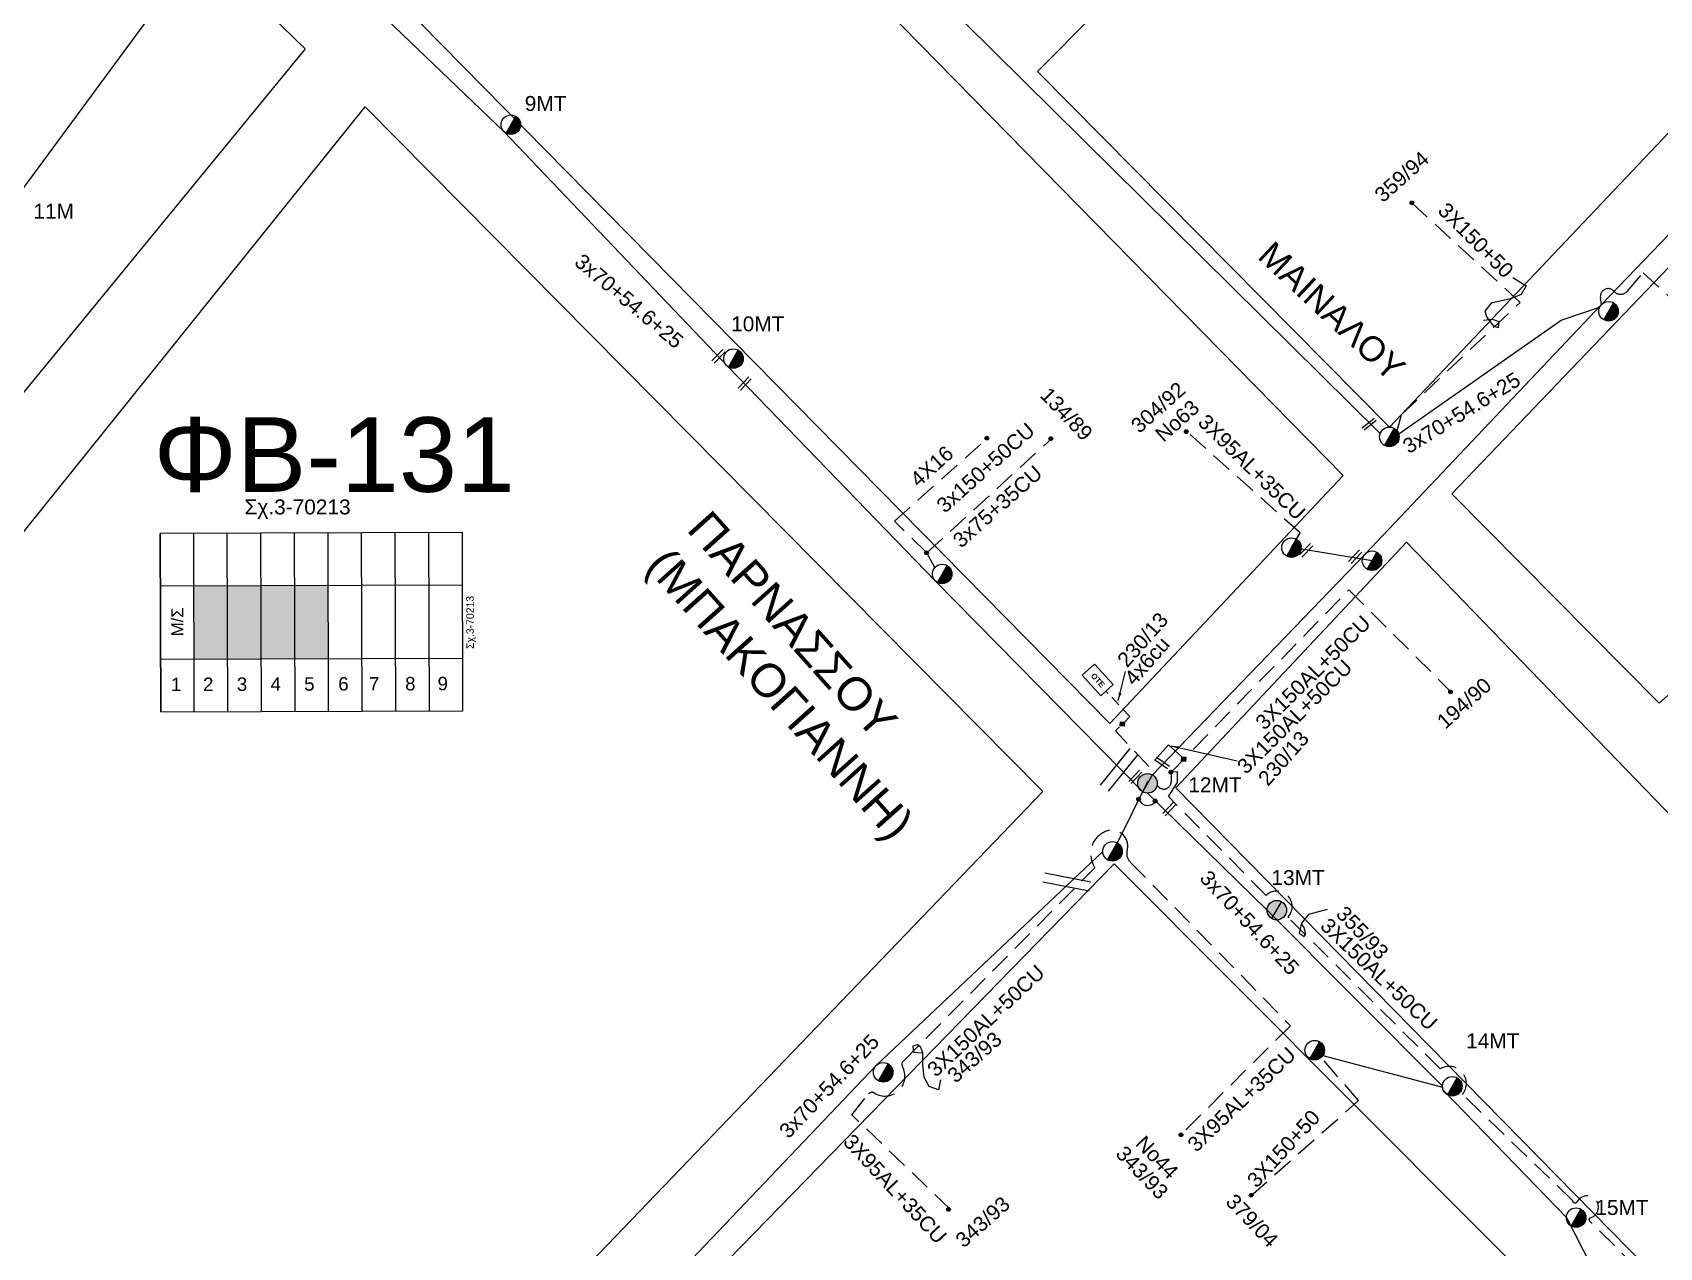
# Model space of a CAD drawing. Header units: millimetres. Extents: x -2449 to 9266, y 48 to 3905.
# Drawn here: x 7991.1 to 8187.3, y 2977.2 to 3123.8 of the extents above; entities that cross this region are included whole.
import ezdxf
from ezdxf.enums import TextEntityAlignment as Align

# ---------------------------------------------------------------- set-up
doc = ezdxf.new("R2010")
doc.units = ezdxf.units.MM
doc.linetypes.add('DASHED', pattern=[19.05, 12.7, -6.35])
for name, color, linetype in [('Pillar OTE', 7, 'Continuous'), ('Άγνωστα', 7, 'Continuous'), ('Ασφαλειοκιβώτια Χ.Τ 9 αναχωρήσεων', 7, 'Continuous'), ('Εναέρια παροχή ΧΤ 4x16', 7, 'SYN_LINE'), ('Επιγραφές - Σχήματα', 7, 'Continuous'), ('Καλώδια ΧΤ   3x150+50CU', 7, 'DASHED'), ('Καλώδια ΧΤ   3x150AL+50CU', 7, 'DASHED'), ('Καλώδια ΧΤ   4x6CU', 7, 'DASHED'), ('Μηχανική τομή', 7, 'Continuous'), ('Στύλος Ξύλινος', 7, 'Continuous'), ('Στύλος Ξύλινος @ 1', 7, 'Continuous'), ('Στύλος ΦΜ', 7, 'Continuous'), ('Στύλος ΦΜ @ 1', 7, 'Continuous'), ('Συνδέσεις', 7, 'Continuous'), ('Συνεστραμμένα ΧΤ   3x70+54.6+25 AL', 7, 'SYN_LINE'), ('Τομή', 7, 'Continuous'), ('Υπόβαθρο ΔΕΗ', 7, 'Continuous'), ('Υπόγεια καλώδια Δικτύου ΧΤ και Παρ. ΧΤ X-95  (3X95AL +35CU  XLPE)', 7, 'DASHED')]:
    doc.layers.add(name, color=color, linetype=linetype)
doc.styles.add('arial', font='arial.ttf')
doc.styles.get("Standard").update_dxf_attribs({"font": 'arial.ttf'})
doc.linetypes.add('SYN_LINE', pattern='A,0.5,-0.0001,["/\\/\\/\\/",Standard,S=0.1,R=0,X=0,Y=-0.05],-0.25', length=0.7501)
doc.dimstyles.new('ISO-25', dxfattribs={"dimtxt": 2.5, "dimasz": 2.5, "dimexe": 1.25, "dimexo": 0.625, "dimtad": 1, "dimtxsty": 'Standard', "dimcen": 2.5, "dimadec": 0, "dimazin": 0, "dimtfac": 1, "dimtmove": 0, "dimatfit": 3, "dimfxl": 0, "dimarcsym": 0})

# ---------------------------------------------------------------- blocks, each defined once
blk = doc.blocks.new('ΥΠΑΡΧΩΝ ΤΣΙΜΕΝΤΕΝΙΟΣ ΣΤΥΛΟΣ')
at = {"layer": 'Στύλος ΦΜ'}
blk.add_hatch(color=7, dxfattribs=at).paths.add_polyline_path([(-1.29, -2.28, 0.574793), (2.62, 0, 0.268822), (1.3, 2.27)])
at = {"layer": 'Στύλος ΦΜ', "color": 7}
blk.add_line((-1.29, -2.28), (1.3, 2.27), dxfattribs=at)
blk.add_circle((0, 0), 2.62, dxfattribs=at)
at = {"layer": 'Στύλος ΦΜ', "flags": 4}
for tag, p in [('ΑΡΙΘΜΟΣ', (-4.68, 8.05)), ('ΤΥΠΟΣ', (-4.91, 3.03))]:
    blk.add_attdef(tag, p, '', height=4, dxfattribs=at)
blk = doc.blocks.new('ΥΠΑΡΧΩΝ ΞΥΛΙΝΟΣ ΣΤΥΛΟΣ')
at = {"layer": 'Στύλος Ξύλινος'}
h = blk.add_hatch(color=7, dxfattribs=at)
h.paths.add_polyline_path([(-2.62, 0, 0.270008), (-1.29, -2.28), (1.3, 2.27, 0.576266)])
h.paths.add_polyline_path([(-1.29, -2.28, 0.574793), (2.62, 0, 0.268822), (1.3, 2.27)])
at = {"layer": 'Στύλος Ξύλινος', "color": 7}
blk.add_line((-1.29, -2.28), (1.3, 2.27), dxfattribs=at)
blk.add_circle((0, 0), 2.62, dxfattribs=at)
at = {"layer": 'Στύλος Ξύλινος', "flags": 4}
for tag, p in [('ΑΡΙΘΜΟΣ', (-4.91, 8.6)), ('ΤΥΠΟΣ', (-4.85, 3.39))]:
    blk.add_attdef(tag, p, '', height=4, dxfattribs=at)
blk = doc.blocks.new('ΑΣΦΑΛΕΙΟΚΙΒΩΤΙΟ ΥΠΟΣΤΑΘΜΟΥ 9 ΑΝΑΧΩΡΗΣΕΩΝ')
at = {"layer": 'Ασφαλειοκιβώτια Χ.Τ 9 αναχωρήσεων', "ltscale": 40}
for p, q in [((-23.8, 40.36), (24.02, 40.36)), ((-9.72, 40.36), (-9.72, -40.64)), ((9.94, 40.36), (9.94, -40.64)), ((-23.8, 31.36), (24.02, 31.36)), ((-23.8, 22.36), (24.02, 22.36)), ((-23.8, 13.36), (24.02, 13.36)), ((-23.8, 4.36), (24.02, 4.36)), ((-23.8, -4.64), (24.02, -4.64)), ((-23.8, -13.64), (24.02, -13.64)), ((-23.8, -22.64), (24.02, -22.64)), ((-23.8, -31.64), (24.02, -31.64))]:
    blk.add_line(p, q, dxfattribs=at)
at = {"layer": 'Ασφαλειοκιβώτια Χ.Τ 9 αναχωρήσεων'}
blk.add_lwpolyline([(-23.8, -40.64), (24.02, -40.64), (24.02, 40.36), (-23.8, 40.36)], close=True, dxfattribs=at)
for s, p in [('1', (-18.29, 37.57)), ('2', (-18.29, 29)), ('3', (-18.29, 19.93)), ('4', (-18.29, 10.91)), ('5', (-18.29, 1.89)), ('6', (-18.29, -7.24)), ('7', (-18.29, -15.48)), ('8', (-18.29, -25.17)), ('9', (-18.29, -33.86))]:
    blk.add_text(s, height=3.6, rotation=270, dxfattribs=at).set_placement(p)
at = {"layer": 'Ασφαλειοκιβώτια Χ.Τ 9 αναχωρήσεων', "ltscale": 40}
for tag, height, p in [('ΟΝΟΜΑ', 5, (-0.16, 44.31)), ('ΚΕΙΜΕΝΟ 1', 2, (17.06, 35.59)), ('ΚΕΙΜΕΝΟ 2', 2, (17.06, 26.88)), ('ΚΕΙΜΕΝΟ 3', 2, (17.06, 17.69)), ('ΚΕΙΜΕΝΟ 4', 2, (17.06, 8.71)), ('ΚΕΙΜΕΝΟ 5', 2, (17.06, -0.13)), ('ΚΕΙΜΕΝΟ 6', 2, (17.06, -9.05)), ('ΚΕΙΜΕΝΟ 7', 2, (17.06, -18.13)), ('ΚΕΙΜΕΝΟ 8', 2, (17.06, -26.85)), ('ΚΕΙΜΕΝΟ 9', 2, (17.06, -35.99)), ('ΣΧ', 2, (-0.1, -42.64))]:
    blk.add_attdef(tag, text='', height=height, dxfattribs=at).set_placement(p, align=Align.MIDDLE_CENTER)
blk = doc.blocks.new('ΜΗΧΑΝΙΚΗ ΤΟΜΗ')
at = {"layer": 'Μηχανική τομή', "ltscale": 40}
for p, q in [((-1.89, 0.78), (1.89, 0.78)), ((1.89, 0), (-1.89, 0))]:
    blk.add_line(p, q, dxfattribs=at)
blk = doc.blocks.new('_ΣΥΝΔΕΣΗ')
at = {"layer": 'Συνδέσεις', "linetype": 'SYN_LINE', "ltscale": 40}
blk.add_hatch(color=256, dxfattribs=at).paths.add_polyline_path([(0.5, -0.01, 1), (-0.5, -0.01, 1)])
at = {"layer": 'Συνδέσεις'}
blk.add_circle((0, -0.01), 0.5, dxfattribs=at)
blk = doc.blocks.new('ΤΟΜΗ')
at = {"layer": 'Τομή', "ltscale": 40}
for p, q in [((-5.68, 0), (5.68, 0)), ((5.68, -2.33), (-5.68, -2.33))]:
    blk.add_line(p, q, dxfattribs=at)
blk = doc.blocks.new('TSONTA XT1')
at = {"ltscale": 40}
h = blk.add_hatch(color=256, dxfattribs=at)
h.dxf.hatch_style = 1
h.paths.add_polyline_path([(595.96, 2487.66), (597.07, 2488.77), (595.96, 2489.87), (594.85, 2488.77)])
blk.add_lwpolyline([(594.85, 2488.77), (595.96, 2489.87), (597.07, 2488.77), (595.96, 2487.66)], close=True, dxfattribs=at)
blk = doc.blocks.new('PILLAR ΟΤΕ')
at = {"layer": 'Pillar OTE', "ltscale": 40}
blk.add_lwpolyline([(-3.31, 2.02), (3.39, 2.02), (3.39, -1.99), (-3.31, -1.99)], close=True, dxfattribs=at)
at = {"layer": 'Pillar OTE', "insert": (-1.81, 0.71), "char_height": 1.3575, "width": 109.961, "attachment_point": 1}
blk.add_mtext('{\\fArial|b1|i0|c161|p34;OTE}', dxfattribs=at)

msp = doc.modelspace()

# ---------------------------------------------------------------- hatches: boundary and pattern name
at = {"layer": 'Ασφαλειοκιβώτια Χ.Τ 9 αναχωρήσεων', "ltscale": 40}
for color, points in [(133, [(8014.63, 3057.02), (8014.65, 3048.18), (8018.7, 3048.19), (8018.68, 3057.03)]), (30, [(8018.68, 3057.03), (8018.7, 3048.19), (8022.75, 3048.2), (8022.73, 3057.05)]), (2, [(8022.73, 3057.05), (8022.75, 3048.2), (8026.8, 3048.22), (8026.78, 3057.06)]), (27, [(8010.58, 3057.01), (8010.6, 3048.16), (8014.65, 3048.18), (8014.63, 3057.02)])]:
    msp.add_hatch(color=color, dxfattribs=at).paths.add_polyline_path(points)

# ---------------------------------------------------------------- linework, layer by layer
at = {"layer": 'Άγνωστα', "linetype": 'SYN_LINE', "ltscale": 20}
msp.add_lwpolyline([(8103.47, 3125.01), (8153.65, 3075.36)], dxfattribs=at)
at = {"layer": 'Άγνωστα', "color": 1, "linetype": 'SYN_LINE', "ltscale": 10}
msp.add_lwpolyline([(8121.96, 3025.98), (8125.66, 3033.49)], dxfattribs=at)
at = {"layer": 'Άγνωστα', "color": 1, "linetype": 'DASHED', "ltscale": 0.2}
msp.add_lwpolyline([(8138.07, 2983.41), (8151.06, 2994.9), (8146.54, 3000.08)], dxfattribs=at)
at = {"layer": 'Εναέρια παροχή ΧΤ 4x16', "color": 30, "linetype": 'DASHED', "ltscale": 0.2}
msp.add_lwpolyline([(8095.07, 3064.8), (8106.27, 3074.81)], dxfattribs=at)
at = {"layer": 'Επιγραφές - Σχήματα', "linetype": 'Continuous', "ltscale": 0.2}
for points in [[(8169.64, 3094.21), (8171.28, 3093.18), (8170.68, 3092.14), (8169.38, 3091.62), (8167.05, 3091.11), (8166.27, 3090.16), (8166.53, 3089.38), (8167.31, 3088.34), (8167.91, 3088.17), (8168, 3088.86), (8167.22, 3089.12), (8166.1, 3089.03)], [(8147.26, 3017.95), (8145.01, 3017.35), (8144.15, 3016.31), (8143.89, 3015.1), (8144.5, 3014.67), (8144.67, 3015.1), (8144.5, 3015.79), (8144.15, 3016.22)], [(8100.65, 2997.39), (8100.39, 2996.18), (8099.27, 2996.61), (8098.66, 2997.73), (8098.49, 2999.2), (8098.49, 3000.67), (8098.23, 3001.36), (8097.8, 3001.62), (8097.28, 3001.44), (8097.37, 3000.75), (8098.4, 3000.67)]]:
    msp.add_lwpolyline(points, dxfattribs=at)
at = {"layer": 'Επιγραφές - Σχήματα', "color": 7, "ltscale": 0.15}
msp.add_arc((8125.61, 3031.6), 1.1, 197.5247, 329.6456, dxfattribs=at)
at = {"layer": 'Καλώδια ΧΤ   3x150+50CU', "color": 30, "ltscale": 0.2}
for points in [[(8099, 3060.98), (8114, 3074.75)], [(8099.94, 3059.2), (8099, 3060.98), (8095.07, 3064.8)]]:
    msp.add_lwpolyline(points, dxfattribs=at)
at = {"layer": 'Καλώδια ΧΤ   3x150AL+50CU', "color": 133, "ltscale": 0.2}
for points in [[(8128.45, 3034.52), (8149.87, 3056.52), (8162.26, 3044.14)], [(8129.73, 3036.35), (8128.14, 3037.8), (8125.76, 3035.19), (8121.72, 3039.51), (8122.23, 3039.99)]]:
    msp.add_lwpolyline(points, dxfattribs=at)
for points in [[(8163.6, 2995.62, 0.833826), (8160.88, 2998.72), (8142.62, 3016.94, -0.619927), (8142.73, 3017.26, 0.8987), (8139.9, 3019.65), (8128.12, 3031.57), (8129.2, 3033.28), (8129.2, 3034.57), (8128.45, 3034.52), (8128.45, 3033.36, -0.792381), (8126.77, 3032.97)], [(8182.59, 2955.63), (8182.08, 2956.5, -0.696248), (8186.81, 2962.3), (8192.71, 2966.64), (8178.9, 2980.38, -0.572778), (8178.99, 2980.73, 1.493394), (8177.43, 2982.71, -0.770522), (8176.83, 2982.87), (8163.6, 2995.62)]]:
    msp.add_lwpolyline(points, format="xyb", dxfattribs=at)
at = {"layer": 'Καλώδια ΧΤ   4x6CU', "color": 133, "linetype": 'DASHED', "ltscale": 0.1}
msp.add_lwpolyline([(8122.82, 3040.55), (8123.45, 3041.25), (8120.57, 3044.31)], dxfattribs=at)
at = {"layer": 'Συνεστραμμένα ΧΤ   3x70+54.6+25 AL', "color": 133, "ltscale": 20}
for p, q in [((8180.34, 3090.94), (8204.17, 3115.79)), ((8151.83, 3060.84), (8180.34, 3090.94)), ((8126.19, 3034.18), (8151.83, 3060.84))]:
    msp.add_line(p, q, dxfattribs=at)
at = {"layer": 'Συνεστραμμένα ΧΤ   3x70+54.6+25 AL', "color": 30, "linetype": 'SYN_LINE', "ltscale": 20}
msp.add_lwpolyline([(7993.47, 3167.72), (8010.96, 3148.12), (8030.04, 3129.03), (8047.99, 3111.79), (8075.08, 3083.38), (8099.99, 3057.61), (8125.02, 3032.13)], dxfattribs=at)
at = {"layer": 'Συνεστραμμένα ΧΤ   3x70+54.6+25 AL', "color": 151, "linetype": 'DASHED', "ltscale": 0.2}
msp.add_lwpolyline([(8155.69, 3075.69), (8156.21, 3077.67), (8170.55, 3091.18), (8157.48, 3103.21)], dxfattribs=at)
at = {"layer": 'Συνεστραμμένα ΧΤ   3x70+54.6+25 AL', "color": 133, "linetype": 'SYN_LINE', "ltscale": 20}
msp.add_lwpolyline([(8155.89, 3075.33), (8175.49, 3089.07), (8180.12, 3090.61)], dxfattribs=at)
at = {"layer": 'Συνεστραμμένα ΧΤ   3x70+54.6+25 AL', "color": 1, "linetype": 'SYN_LINE', "ltscale": 20}
for points in [[(8125.6, 3031.98), (8140.01, 3017.87), (8161.18, 2996.62)], [(8161.32, 2996.07), (8176.11, 2980.77), (8187.2, 2959.09)]]:
    msp.add_lwpolyline(points, dxfattribs=at)
at = {"layer": 'Συνεστραμμένα ΧΤ   3x70+54.6+25 AL', "color": 2, "linetype": 'SYN_LINE', "ltscale": 20}
msp.add_lwpolyline([(8027.42, 2928.18), (8061.14, 2965.79), (8092.86, 2999.12), (8120.19, 3024.96)], dxfattribs=at)
at = {"layer": 'Συνεστραμμένα ΧΤ   3x70+54.6+25 AL', "color": 1, "linetype": 'SYN_LINE', "ltscale": 15}
msp.add_lwpolyline([(8146.75, 3000.32), (8161.18, 2996.53)], dxfattribs=at)
at = {"layer": 'Υπόβαθρο ΔΕΗ'}
for points in [[(8236.2, 3243.75), (8274, 3202.01), (8154.77, 3076.15), (8112.34, 3119.05), (8236.2, 3243.75)], [(8162.28, 3068.12), (8187.32, 3042.85), (8315.59, 3157.13), (8282.34, 3193.59), (8162.28, 3068.12)], [(8121.05, 3040.38), (8149.19, 3070.31), (8064.03, 3157.13), (8037.9, 3124.9), (8121.05, 3040.38)], [(7930.32, 3024.04), (8011.43, 3134.05), (8024.01, 3121.78), (7937.87, 3016.71), (7930.32, 3024.04)], [(7946.04, 3008.77), (8031.26, 3114.79), (8112.96, 3032.19), (8020.56, 2935.91), (7946.04, 3008.77)], [(8188.07, 2972.46), (8217.91, 2999.06), (8156.85, 3062.25), (8129.01, 3032.64), (8188.07, 2972.46)], [(8086.9, 2878.44), (8028.53, 2927.96), (8121.57, 3023.47), (8179.55, 2965.32), (8095.94, 2889.2)]]:
    msp.add_lwpolyline(points, dxfattribs=at)
at = {"layer": 'Υπόγεια καλώδια Δικτύου ΧΤ και Παρ. ΧΤ X-95  (3X95AL +35CU  XLPE)', "color": 133, "linetype": 'DASHED', "ltscale": 0.2}
msp.add_lwpolyline([(8180.35, 3090.95), (8180.22, 3091.75, -0.757902), (8181.87, 3092.53, 0.455456), (8183.43, 3092.53), (8185.39, 3094.78), (8200.78, 3080.43)], format="xyb", dxfattribs=at)
msp.add_lwpolyline([(8142.96, 3061.61), (8142.96, 3061.61), (8143.55, 3062.63), (8143.99, 3063.41), (8130.33, 3075.6)], dxfattribs=at)
at = {"layer": 'Υπόγεια καλώδια Δικτύου ΧΤ και Παρ. ΧΤ X-95  (3X95AL +35CU  XLPE)', "color": 133, "linetype": 'SYN_LINE', "ltscale": 8}
msp.add_lwpolyline([(8152.68, 3060.03), (8142.96, 3061.61)], dxfattribs=at)
at = {"layer": 'Υπόγεια καλώδια Δικτύου ΧΤ και Παρ. ΧΤ X-95  (3X95AL +35CU  XLPE)', "color": 1, "linetype": 'DASHED', "ltscale": 0.2}
msp.add_lwpolyline([(8101.79, 2981.8), (8089.92, 2993.18), (8091.94, 2995.69, -0.381538), (8092.65, 2995.81, 0.781787), (8096.03, 2999.02, -0.407559), (8096.2, 2999.69), (8119.26, 3022.99), (8119.09, 3023.3, -0.460555), (8120.65, 3027.4, -0.60708), (8123.14, 3025.08, 0.279728), (8123.56, 3023.62), (8142.83, 3003.93), (8129.64, 2990.78)], format="xyb", dxfattribs=at)

# ---------------------------------------------------------------- block references
at = {"layer": 'Pillar OTE', "xscale": 0.5, "yscale": 0.5, "zscale": 0.5, "rotation": 312.2966602229104}
msp.add_blockref('PILLAR ΟΤΕ', (8119.55, 3045.66), dxfattribs=at)
at = {"layer": 'Ασφαλειοκιβώτια Χ.Τ 9 αναχωρήσεων', "color": 1, "ltscale": 40}
ref = msp.add_blockref('ΑΣΦΑΛΕΙΟΚΙΒΩΤΙΟ ΥΠΟΣΤΑΘΜΟΥ 9 ΑΝΑΧΩΡΗΣΕΩΝ', (8024.71, 3052.58), dxfattribs=dict(at, xscale=0.449999999999999, yscale=0.449999999999999, zscale=0.449999999999999, rotation=90.1802510118842))
ref.add_attrib('ΣΧ', 'Σχ.3-70213', dxfattribs={"ltscale": 40, "height": 0.9, "rotation": 90.1803}).set_placement((8043.89, 3052.59), align=Align.MIDDLE_CENTER)
at = {"layer": 'Μηχανική τομή'}
for p, xscale, yscale, zscale, rotation in [((8074, 3084.56), 0.4999999999999988, 0.4999999999999988, 0.4999999999999988, 46.46598332618142), ((8077.15, 3081.28), 0.4999999999999988, 0.4999999999999988, 0.4999999999999988, 46.46598332618142), ((8152.45, 3076.35), 0.4999999999999487, 0.4999999999999487, 0.4999999999999487, 38.21839491089106), ((8144.87, 3061.14), 0.4999999999999972, 0.4999999999999972, 0.4999999999999972, 46.46598332618132), ((8150.79, 3060.37), 0.4999999999999972, 0.4999999999999972, 0.4999999999999972, 46.46598332618132), ((8127.23, 3035.47), 0.4999999999999772, 0.4999999999999772, 0.4999999999999772, 325.6297143168219), ((8124.28, 3033.82), 0.4999999999999988, 0.4999999999999988, 0.4999999999999988, 46.46598332618142), ((8128.36, 3029.94), 0.4999999999999988, 0.4999999999999988, 0.4999999999999988, 46.46598332618142)]:
    msp.add_blockref('ΜΗΧΑΝΙΚΗ ΤΟΜΗ', p, dxfattribs=dict(at, xscale=xscale, yscale=yscale, zscale=zscale, rotation=rotation))
at = {"layer": 'Στύλος Ξύλινος @ 1', "ltscale": 40}
ref = msp.add_blockref('ΥΠΑΡΧΩΝ ΞΥΛΙΝΟΣ ΣΤΥΛΟΣ', (8125.6, 3033.16), dxfattribs=dict(at, xscale=0.4499999999998181, yscale=0.4499999999998181, zscale=0.4499999999998181))
ref.add_attrib('ΤΥΠΟΣ', '12ΜΤ', (8130.52, 3032.09), dxfattribs={"layer": 'Στύλος Ξύλινος', "height": 1.8, "flags": 4})
ref = msp.add_blockref('ΥΠΑΡΧΩΝ ΞΥΛΙΝΟΣ ΣΤΥΛΟΣ', (8141.19, 3017.87), dxfattribs=dict(at, xscale=0.4499999999998181, yscale=0.4499999999998181, zscale=0.4499999999998181))
ref.add_attrib('ΤΥΠΟΣ', '13ΜΤ', (8140.54, 3020.9), dxfattribs={"layer": 'Στύλος Ξύλινος', "height": 1.8, "flags": 4})
at = {"layer": 'Στύλος ΦΜ @ 1', "ltscale": 40}
ref = msp.add_blockref('ΥΠΑΡΧΩΝ ΤΣΙΜΕΝΤΕΝΙΟΣ ΣΤΥΛΟΣ', (8048.81, 3112.64), dxfattribs=dict(at, xscale=0.4499999999998181, yscale=0.4499999999998181, zscale=0.4499999999998181))
ref.add_attrib('ΤΥΠΟΣ', '9ΜΤ', (8050.49, 3114.3), dxfattribs={"layer": 'Στύλος ΦΜ', "height": 1.8, "flags": 4})
ref = msp.add_blockref('ΥΠΑΡΧΩΝ ΤΣΙΜΕΝΤΕΝΙΟΣ ΣΤΥΛΟΣ', (7987.22, 3104.06), dxfattribs=dict(at, xscale=0.4499999999998181, yscale=0.4499999999998181, zscale=0.4499999999998181))
ref.add_attrib('ΤΥΠΟΣ', '11M', (7991.23, 3101.3), dxfattribs={"layer": 'Στύλος ΦΜ', "height": 1.8, "flags": 4})
at = {"layer": 'Στύλος ΦΜ @ 1', "ltscale": 40, "xscale": 0.4499999999998181, "yscale": 0.4499999999998181, "zscale": 0.4499999999998181}
for p in [(8181.2, 3090.13), (8154.77, 3074.97), (8142.96, 3061.61), (8152.68, 3060.03), (8100.83, 3058.43), (8121.37, 3024.96), (8145.76, 3000.97), (8093.72, 2998.3)]:
    msp.add_blockref('ΥΠΑΡΧΩΝ ΤΣΙΜΕΝΤΕΝΙΟΣ ΣΤΥΛΟΣ', p, dxfattribs=at)
at = {"layer": 'Στύλος ΦΜ @ 1', "ltscale": 40}
ref = msp.add_blockref('ΥΠΑΡΧΩΝ ΤΣΙΜΕΝΤΕΝΙΟΣ ΣΤΥΛΟΣ', (8075.66, 3084.41), dxfattribs=dict(at, xscale=0.4499999999998181, yscale=0.4499999999998181, zscale=0.4499999999998181))
ref.add_attrib('ΤΥΠΟΣ', '10ΜΤ', (8075.38, 3087.71), dxfattribs={"layer": 'Στύλος ΦΜ', "height": 1.8, "flags": 4})
ref = msp.add_blockref('ΥΠΑΡΧΩΝ ΤΣΙΜΕΝΤΕΝΙΟΣ ΣΤΥΛΟΣ', (8162.36, 2996.62), dxfattribs=dict(at, xscale=0.4499999999998181, yscale=0.4499999999998181, zscale=0.4499999999998181))
ref.add_attrib('ΤΥΠΟΣ', '14ΜΤ', (8164.02, 3001.2), dxfattribs={"layer": 'Στύλος ΦΜ', "height": 1.8, "flags": 4})
ref = msp.add_blockref('ΥΠΑΡΧΩΝ ΤΣΙΜΕΝΤΕΝΙΟΣ ΣΤΥΛΟΣ', (8177.29, 2980.77), dxfattribs=dict(at, xscale=0.4499999999998181, yscale=0.4499999999998181, zscale=0.4499999999998181))
ref.add_attrib('ΤΥΠΟΣ', '15ΜΤ', (8179.6, 2981.09), dxfattribs={"layer": 'Στύλος ΦΜ', "height": 1.8, "flags": 4})
at = {"layer": 'Συνδέσεις', "xscale": 0.4500000000000455, "yscale": 0.4500000000000455, "zscale": 0.4500000000000455}
for p in [(8157.48, 3103.21), (8106.22, 3074.82), (8113.94, 3074.76), (8130.27, 3075.61), (8098.94, 3060.99), (8162.15, 3044.21), (8128.41, 3034.52), (8124.52, 3031.27), (8126.51, 3031.04), (8129.63, 2990.76), (8138.1, 2983.47), (8101.6, 2981.77)]:
    msp.add_blockref('_ΣΥΝΔΕΣΗ', p, dxfattribs=at)
at = {"layer": 'Συνδέσεις', "xscale": 0.3185467789656341, "yscale": 0.3185467789656341, "zscale": 0.3185467789656341, "rotation": 40.21885458456227}
for p in [(8489.51, 2312.38), (8496.91, 2308.14)]:
    msp.add_blockref('TSONTA XT1', p, dxfattribs=at)
at = {"layer": 'Τομή'}
for p, xscale, yscale, zscale, rotation in [((8122.63, 3034.44), 0.4999999999999891, 0.4999999999999891, 0.4999999999999891, 231.1054927480046), ((8115.76, 3020.69), 0.5000000000000071, 0.5000000000000071, 0.5000000000000071, 168.9840905489574)]:
    msp.add_blockref('ΤΟΜΗ', p, dxfattribs=dict(at, xscale=xscale, yscale=yscale, zscale=zscale, rotation=rotation))

# ---------------------------------------------------------------- texts
at = {"layer": 'Άγνωστα', "linetype": 'SYN_LINE', "ltscale": 20, "char_height": 1.8, "width": 69.1904, "attachment_point": 1, "style": 'arial'}
for s, insert, rotation in [('3X150+50', (8161.76, 3103.42), 314.9896), ('3x75+35CU', (8101.92, 3062.81), 41.6909), ('3X150+50', (8137.43, 2985.46), 47.422)]:
    msp.add_mtext(s, dxfattribs=dict(at, insert=insert, rotation=rotation))
at = {"layer": 'Εναέρια παροχή ΧΤ 4x16', "ltscale": 40, "insert": (8096.78, 3070.16), "char_height": 1.8, "width": 69.1904, "attachment_point": 1, "rotation": 41.6909, "style": 'arial'}
msp.add_mtext('4X16', dxfattribs=at)
at = {"layer": 'Επιγραφές - Σχήματα', "linetype": 'SYN_LINE', "ltscale": 20, "attachment_point": 1, "style": 'arial'}
for s, insert, char_height, width, rotation in [('359/94', (8152.79, 3104.49), 1.8, 69.1904, 41.6909), ('134/89', (8113.82, 3081.14), 1.8, 69.1904, 313.8352), ('304/92', (8123.41, 3076.65), 1.8, 69.1904, 41.6909), ('Nο63', (8126.33, 3075.59), 1.8, 69.1904, 41.6909), ('\\A1;M/Σ', (8007.88, 3050.91), 1.44, 55.3523, 90.3448), ('230/13', (8121.79, 3048.22), 1.8, 69.1904, 48.5527), ('4x6cu', (8122.64, 3046.02), 1.8, 69.1904, 48.5527), ('194/90', (8160.31, 3040.96), 1.8, 69.1904, 41.6909), ('230/13', (8138.77, 3033.91), 1.8, 69.1904, 48.5527), ('355/93', (8149.51, 3018.55), 1.8, 69.1904, 313.8352), ('343/93', (8101.26, 2998.25), 1.8, 69.1904, 41.6909), ('Nο44', (8125.32, 2990.84), 1.8, 69.1904, 313.8352), ('343/93', (8122.94, 2989.61), 1.8, 69.1904, 313.8352), ('343/93', (8102.24, 2978.37), 1.8, 69.1904, 41.6909), ('379/04', (8136.2, 2983.81), 1.8, 69.1904, 313.8352)]:
    msp.add_mtext(s, dxfattribs=dict(at, insert=insert, char_height=char_height, width=width, rotation=rotation))
at = {"layer": 'Επιγραφές - Σχήματα', "width": 157.7424, "attachment_point": 1}
for s, insert, char_height, rotation in [('ΜΑΙΝΑΛΟΥ', (8140.78, 3098.79), 3, 316.8926), ('ΠΑΡΝΑΣΣΟΥ\\P(ΜΠΑΚΟΓΙΑΝΝΗ)', (8072.87, 3066.4), 4, 311.8298)]:
    msp.add_mtext(s, dxfattribs=dict(at, insert=insert, char_height=char_height, rotation=rotation))
at = {"layer": 'Επιγραφές - Σχήματα', "insert": (8005.72, 3077.34), "char_height": 9, "width": 103.4348, "attachment_point": 1}
msp.add_mtext('ΦΒ-131', dxfattribs=at)
at = {"layer": 'Επιγραφές - Σχήματα', "linetype": 'Continuous', "insert": (8016.69, 3067.42), "char_height": 1.8, "width": 18.2371, "attachment_point": 1}
msp.add_mtext('Σχ.3-70213', dxfattribs=at)
at = {"layer": 'Καλώδια ΧΤ   3x150+50CU', "ltscale": 40, "insert": (8099.96, 3067.03), "char_height": 1.8, "width": 69.1904, "attachment_point": 1, "rotation": 41.6909, "style": 'arial'}
msp.add_mtext('3x150+50CU', dxfattribs=at)
at = {"layer": 'Καλώδια ΧΤ   3x150AL+50CU', "ltscale": 40, "char_height": 1.8, "width": 69.1904, "attachment_point": 1, "style": 'arial'}
for insert, rotation in [((8138.43, 3040.77), 44.6374), ((8136.21, 3035.45), 44.6374), ((8147.54, 3017.1), 316.3651), ((8098.84, 2998.94), 43.2417)]:
    msp.add_mtext('3X150AL+50CU', dxfattribs=dict(at, insert=insert, rotation=rotation))
at = {"layer": 'Συνεστραμμένα ΧΤ   3x70+54.6+25 AL', "linetype": 'SYN_LINE', "ltscale": 20, "char_height": 1.8, "width": 69.1904, "attachment_point": 1, "style": 'arial'}
for insert, rotation in [((8057.5, 3097.22), 319.9784), ((8156.16, 3074.4), 31.8737), ((8133.08, 3022.85), 313.0653), ((8081, 2991.44), 46.3974)]:
    msp.add_mtext('3x70+54.6+25', dxfattribs=dict(at, insert=insert, rotation=rotation))
at = {"layer": 'Υπόγεια καλώδια Δικτύου ΧΤ και Παρ. ΧΤ X-95  (3X95AL +35CU  XLPE)', "linetype": 'DASHED', "ltscale": 0.1, "char_height": 1.8, "width": 69.1904, "attachment_point": 1, "style": 'arial'}
for insert, rotation in [((8132.81, 3077.88), 315.5134), ((8130.24, 2989.87), 43.7956), ((8090.1, 2991.03), 312.7674)]:
    msp.add_mtext('3X95AL+35CU', dxfattribs=dict(at, insert=insert, rotation=rotation))

# ---------------------------------------------------------------- leaders
at = {"layer": 'Επιγραφές - Σχήματα', "ltscale": 40}
for points in [[(8122.05, 3043.12), (8122.95, 3046.67)], [(8128.44, 3037.69), (8136.41, 3035.9)]]:
    msp.add_leader(points, dimstyle='ISO-25', override={"dimasz": 1, "dimtad": 0}, dxfattribs=at)

doc.saveas('drawing.dxf')
